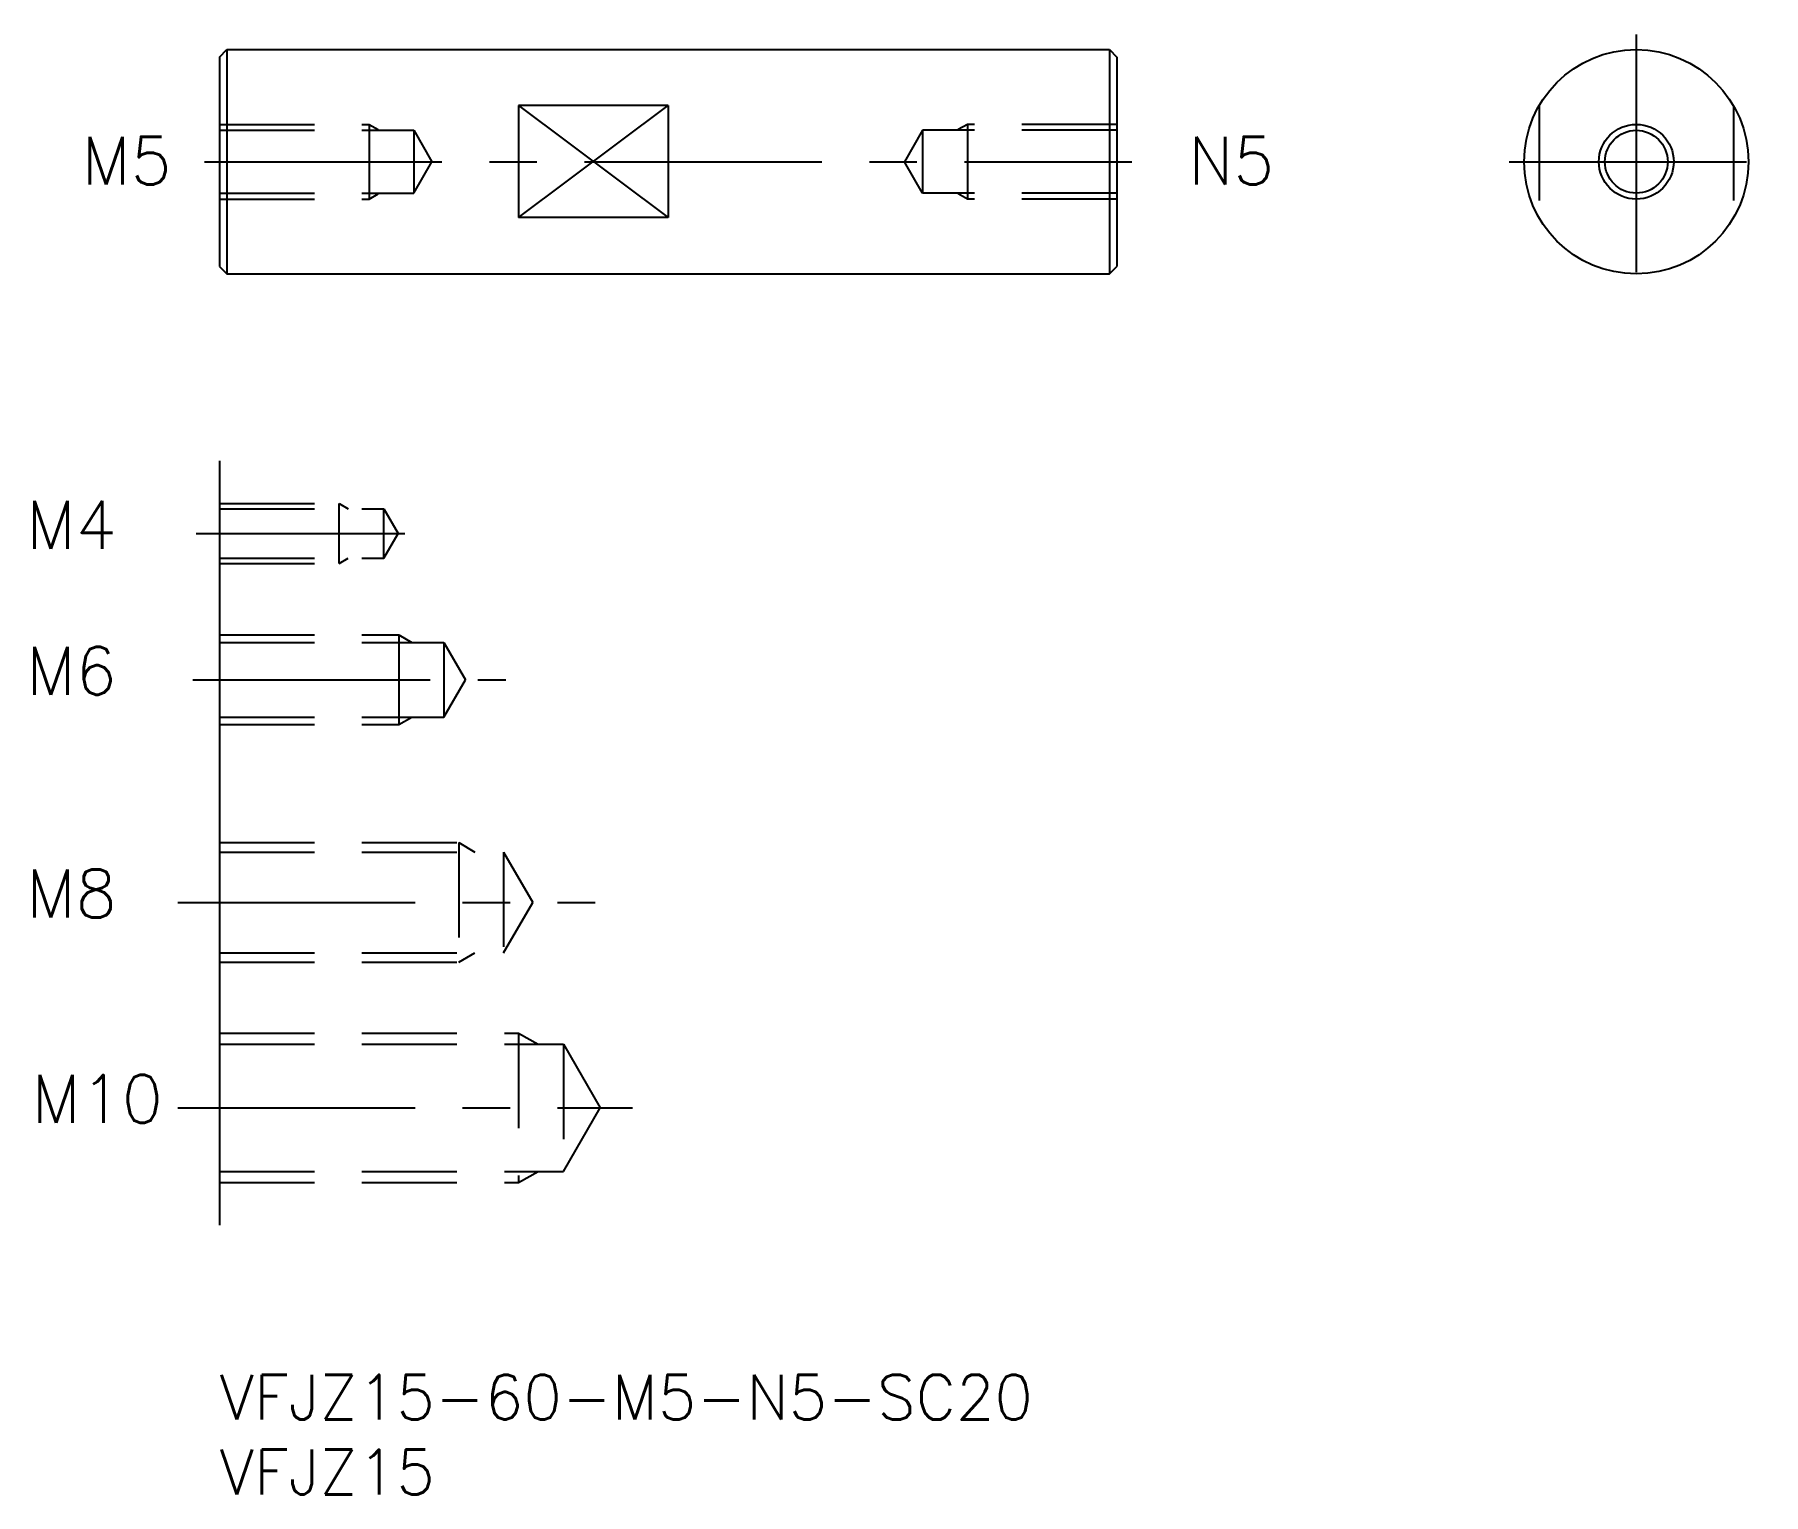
# Model space of a CAD drawing. Extents: x -12 to 103, y -8 to 90.
import ezdxf

# ---------------------------------------------------------------- set-up
doc = ezdxf.new("R2010")
doc.units = 0
doc.header["$LTSCALE"] = 0.5
doc.linetypes.add('CENTER', pattern=[50.8, 31.75, -6.35, 6.35, -6.35])
doc.linetypes.add('DASHED', pattern=[19.05, 12.7, -6.35])
for name, color, linetype in [('MSM_CENTER', 1, 'CENTER'), ('MSM_CONTINUOUS', 7, 'CONTINUOUS'), ('MSM_DASHED', 4, 'DASHED'), ('MSM_NARROW', 5, 'CONTINUOUS'), ('MSM_PART_NUMBER', 7, 'CONTINUOUS')]:
    doc.layers.add(name, color=color, linetype=linetype)
doc.styles.get("Standard").update_dxf_attribs({"font": 'txt.shx', "height": 3, "bigfont": 'bigfont.shx'})

# ---------------------------------------------------------------- blocks, each defined once
blk = doc.blocks.new('*U4')
at = {"layer": 'MSM_PART_NUMBER'}
blk.add_text('VFJZ15-60-M5-N5-SC20', height=3, dxfattribs=at).set_placement((0, -3))
blk = doc.blocks.new('*U5')
at = {"layer": 'MSM_PART_NUMBER'}
blk.add_text('VFJZ15', height=3, dxfattribs=at).set_placement((0, -8))

msp = doc.modelspace()

# ---------------------------------------------------------------- linework, layer by layer
at = {"layer": 'MSM_CENTER'}
for p, q in [((94.72, 89.62), (94.72, 72.62)), ((-1, 81.12), (61, 81.12)), ((86.22, 81.12), (103.22, 81.12)), ((-1.56, 56.26), (12.39, 56.26)), ((-1.78, 46.48), (19.15, 46.48)), ((-2.79, 31.59), (25.11, 31.59)), ((-2.79, 17.85), (27.62, 17.85))]:
    msp.add_line(p, q, dxfattribs=at)
at = {"layer": 'MSM_CONTINUOUS'}
for p, q in [((0, 88.12), (0.5, 88.62)), ((0, 88.12), (0, 74.12)), ((0.5, 88.62), (59.5, 88.62)), ((0.5, 88.62), (0.5, 73.62)), ((59.5, 88.62), (59.5, 73.62)), ((59.5, 88.62), (60, 88.12)), ((60, 88.12), (60, 74.12)), ((20, 84.87), (20, 77.38)), ((30, 84.87), (20, 84.87)), ((30, 84.87), (30, 77.38)), ((30, 77.38), (20, 77.38)), ((0, 74.12), (0.5, 73.62)), ((59.5, 73.62), (60, 74.12)), ((0.5, 73.62), (59.5, 73.62)), ((0, 61.12), (0, 10))]:
    msp.add_line(p, q, dxfattribs=at)
for radius in [7.5, 2.1]:
    msp.add_circle((94.72, 81.12), radius, dxfattribs=at)
at = {"layer": 'MSM_DASHED'}
for p, q in [((88.22, 84.87), (88.22, 77.38)), ((101.22, 84.87), (101.22, 77.38)), ((0, 83.62), (10, 83.62)), ((0, 83.22), (13, 83.22)), ((10, 83.62), (10, 78.62)), ((10, 83.62), (10.61, 83.27)), ((13, 83.22), (13, 79.02)), ((13, 83.22), (14.21, 81.12)), ((47, 83.22), (45.79, 81.12)), ((60, 83.22), (47, 83.22)), ((47, 83.22), (47, 79.02)), ((50, 83.62), (49.39, 83.27)), ((60, 83.62), (50, 83.62)), ((50, 83.62), (50, 78.62)), ((13, 79.02), (14.21, 81.12)), ((47, 79.02), (45.79, 81.12)), ((0, 79.02), (13, 79.02)), ((0, 78.62), (10, 78.62)), ((10, 78.62), (10.61, 78.97)), ((60, 79.02), (47, 79.02)), ((50, 78.62), (49.39, 78.97)), ((60, 78.62), (50, 78.62)), ((0, 58.26), (8, 58.26)), ((0, 57.91), (11, 57.91)), ((8, 54.26), (8, 58.26)), ((8, 58.26), (8.61, 57.91)), ((11, 57.91), (11.95, 56.26)), ((11, 54.61), (11, 57.91)), ((11, 54.61), (11.95, 56.26)), ((0, 54.61), (11, 54.61)), ((8, 54.26), (8.61, 54.61)), ((0, 54.26), (8, 54.26)), ((0, 49.48), (12, 49.48)), ((0, 48.98), (15, 48.98)), ((12, 49.48), (12, 43.48)), ((12, 49.48), (12.87, 48.98)), ((15, 48.98), (15, 43.98)), ((15, 48.98), (16.44, 46.48)), ((15, 43.98), (16.44, 46.48)), ((0, 43.98), (15, 43.98)), ((12, 43.48), (12.87, 43.98)), ((0, 43.48), (12, 43.48)), ((0, 35.59), (16, 35.59)), ((0, 34.96), (19, 34.96)), ((16, 35.59), (16, 27.59)), ((16, 35.59), (17.08, 34.96)), ((19, 34.96), (20.95, 31.59)), ((19, 34.96), (19, 28.21)), ((19, 28.21), (20.95, 31.59)), ((0, 28.21), (19, 28.21)), ((16, 27.59), (17.08, 28.21)), ((0, 27.59), (16, 27.59)), ((0, 22.85), (20, 22.85)), ((0, 22.1), (23, 22.1)), ((20, 22.85), (21.3, 22.1)), ((20, 22.85), (20, 12.85)), ((23, 22.1), (25.45, 17.85)), ((23, 22.1), (23, 13.6)), ((23, 13.6), (25.45, 17.85)), ((0, 13.6), (23, 13.6)), ((0, 12.85), (20, 12.85)), ((20, 12.85), (21.3, 13.6))]:
    msp.add_line(p, q, dxfattribs=at)
at = {"layer": 'MSM_NARROW'}
for p, q in [((20, 77.38), (30, 84.87)), ((20, 84.87), (30, 77.38))]:
    msp.add_line(p, q, dxfattribs=at)
msp.add_circle((94.72, 81.12), 2.5, dxfattribs=at)

# ---------------------------------------------------------------- block references
at = {"layer": 'MSM_CONTINUOUS'}
for name in ['*U4', '*U5']:
    msp.add_blockref(name, (0, 0), dxfattribs=at)

# ---------------------------------------------------------------- texts
for s, p in [('M5', (-9.22, 79.59)), ('N5', (64.77, 79.59)), ('M4', (-12.91, 55.24)), ('M6', (-12.91, 45.47)), ('M8', (-12.91, 30.58)), ('M10', (-12.56, 16.85))]:
    msp.add_text(s, height=3.2, dxfattribs=at).set_placement(p)

doc.saveas('drawing.dxf')
